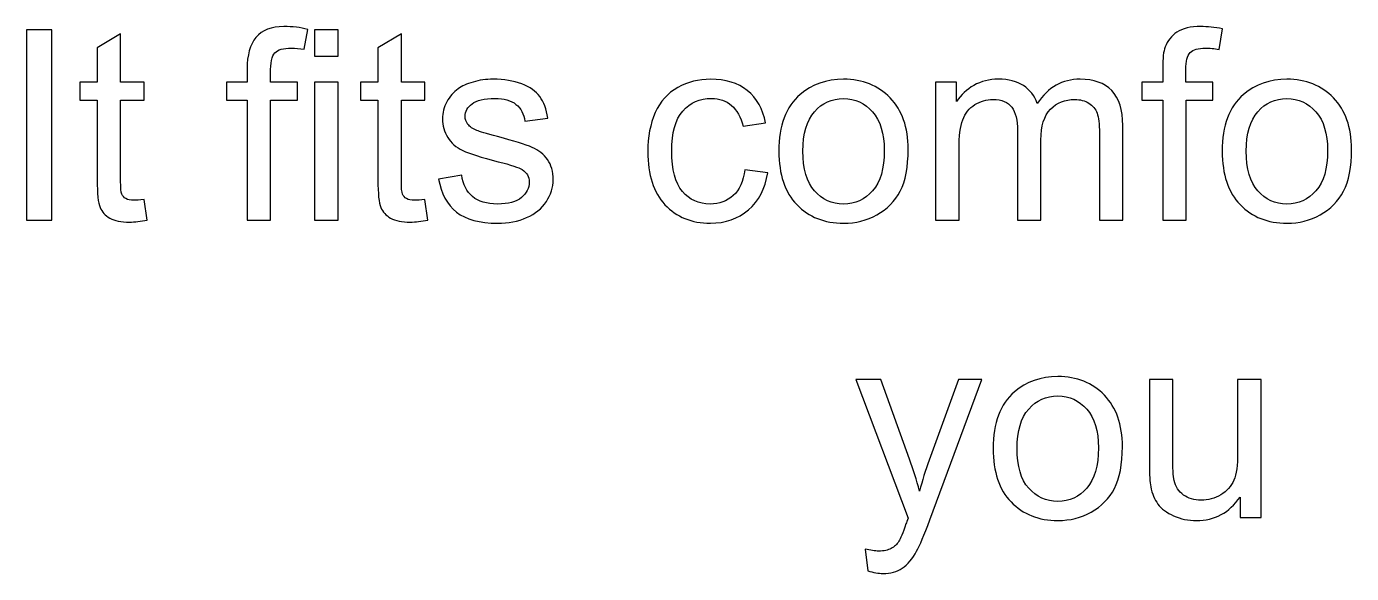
# Model space of a CAD drawing. Header units: millimetres. Extents: x -423 to 423, y -251 to 251.
# Drawn here: x -374.4 to -320.5, y 156.2 to 178.5 of the extents above; entities that cross this region are included whole.
import ezdxf

# ---------------------------------------------------------------- set-up
doc = ezdxf.new("R2010")
doc.units = ezdxf.units.MM
doc.header["$MEASUREMENT"] = 0
doc.layers.add('Layer 1', color=7, linetype='Continuous')

msp = doc.modelspace()

# ---------------------------------------------------------------- linework, layer by layer
at = {"layer": 'Layer 1', "color": 1}
for points, knots in [([(-374.4265, 170.6191), (-374.4265, 170.6191), (-374.4265, 178.3725), (-374.4265, 178.3725), (-374.4265, 178.3725), (-373.3978, 178.3725), (-373.3978, 178.3725), (-373.3978, 178.3725), (-373.3978, 170.6191), (-373.3978, 170.6191), (-373.3978, 170.6191), (-374.4265, 170.6191), (-374.4265, 170.6191)], [0, 0, 0, 0, 0.25, 0.25, 0.25, 0.5, 0.5, 0.5, 0.75, 0.75, 0.75, 1, 1, 1, 1]), ([(-369.642, 171.4692), (-369.642, 171.4692), (-369.5121, 170.6282), (-369.5121, 170.6282), (-369.7792, 170.5722), (-370.0192, 170.5434), (-370.2286, 170.5434), (-370.5733, 170.5434), (-370.8404, 170.5975), (-371.0317, 170.7076), (-371.2212, 170.8176), (-371.3547, 170.9602), (-371.4324, 171.1389), (-371.5099, 171.3176), (-371.5479, 171.693), (-371.5479, 172.2651), (-371.5479, 172.2651), (-371.5479, 175.5029), (-371.5479, 175.5029), (-371.5479, 175.5029), (-372.2517, 175.5029), (-372.2517, 175.5029), (-372.2517, 175.5029), (-372.2517, 176.2392), (-372.2517, 176.2392), (-372.2517, 176.2392), (-371.5479, 176.2392), (-371.5479, 176.2392), (-371.5479, 176.2392), (-371.5479, 177.629), (-371.5479, 177.629), (-371.5479, 177.629), (-370.595, 178.201), (-370.595, 178.201), (-370.595, 178.201), (-370.595, 176.2392), (-370.595, 176.2392), (-370.595, 176.2392), (-369.642, 176.2392), (-369.642, 176.2392), (-369.642, 176.2392), (-369.642, 175.5029), (-369.642, 175.5029), (-369.642, 175.5029), (-370.595, 175.5029), (-370.595, 175.5029), (-370.595, 175.5029), (-370.595, 172.2109), (-370.595, 172.2109), (-370.595, 171.9385), (-370.5787, 171.7634), (-370.5444, 171.6857), (-370.512, 171.6082), (-370.4577, 171.5468), (-370.382, 171.4998), (-370.3062, 171.4548), (-370.1979, 171.4313), (-370.0571, 171.4313), (-369.9524, 171.4313), (-369.8135, 171.4439), (-369.642, 171.4692)], [0, 0, 0, 0, 0.05, 0.05, 0.05, 0.1, 0.1, 0.1, 0.15, 0.15, 0.15, 0.2, 0.2, 0.2, 0.25, 0.25, 0.25, 0.3, 0.3, 0.3, 0.35, 0.35, 0.35, 0.4, 0.4, 0.4, 0.45, 0.45, 0.45, 0.5, 0.5, 0.5, 0.55, 0.55, 0.55, 0.6, 0.6, 0.6, 0.65, 0.65, 0.65, 0.7, 0.7, 0.7, 0.75, 0.75, 0.75, 0.8, 0.8, 0.8, 0.85, 0.85, 0.85, 0.9, 0.9, 0.9, 0.95, 0.95, 0.95, 1, 1, 1, 1]), ([(-365.4442, 170.6191), (-365.4442, 170.6191), (-365.4442, 175.5029), (-365.4442, 175.5029), (-365.4442, 175.5029), (-366.2887, 175.5029), (-366.2887, 175.5029), (-366.2887, 175.5029), (-366.2887, 176.2392), (-366.2887, 176.2392), (-366.2887, 176.2392), (-365.4442, 176.2392), (-365.4442, 176.2392), (-365.4442, 176.2392), (-365.4442, 176.7825), (-365.4442, 176.7825), (-365.4442, 177.3384), (-365.3232, 177.7643), (-365.0832, 178.0585), (-364.8431, 178.3545), (-364.4642, 178.5025), (-363.9443, 178.5025), (-363.5942, 178.5025), (-363.2711, 178.4628), (-362.9751, 178.3834), (-362.9751, 178.3834), (-363.1232, 177.5802), (-363.1232, 177.5802), (-363.3109, 177.6109), (-363.4824, 177.6254), (-363.6376, 177.6254), (-363.966, 177.6254), (-364.1916, 177.5604), (-364.3107, 177.4305), (-364.4317, 177.3005), (-364.4912, 177.0243), (-364.4912, 176.6021), (-364.4912, 176.6021), (-364.4912, 176.2392), (-364.4912, 176.2392), (-364.4912, 176.2392), (-363.3975, 176.2392), (-363.3975, 176.2392), (-363.3975, 176.2392), (-363.3975, 175.5029), (-363.3975, 175.5029), (-363.3975, 175.5029), (-364.4912, 175.5029), (-364.4912, 175.5029), (-364.4912, 175.5029), (-364.4912, 170.6191), (-364.4912, 170.6191), (-364.4912, 170.6191), (-365.4442, 170.6191), (-365.4442, 170.6191)], [0, 0, 0, 0, 0.0555556, 0.0555556, 0.0555556, 0.1111111, 0.1111111, 0.1111111, 0.1666667, 0.1666667, 0.1666667, 0.2222222, 0.2222222, 0.2222222, 0.2777778, 0.2777778, 0.2777778, 0.3333333, 0.3333333, 0.3333333, 0.3888889, 0.3888889, 0.3888889, 0.4444444, 0.4444444, 0.4444444, 0.5, 0.5, 0.5, 0.5555556, 0.5555556, 0.5555556, 0.6111111, 0.6111111, 0.6111111, 0.6666667, 0.6666667, 0.6666667, 0.7222222, 0.7222222, 0.7222222, 0.7777778, 0.7777778, 0.7777778, 0.8333333, 0.8333333, 0.8333333, 0.8888889, 0.8888889, 0.8888889, 0.9444444, 0.9444444, 0.9444444, 1, 1, 1, 1]), ([(-362.6936, 177.2897), (-362.6936, 177.2897), (-362.6936, 178.3725), (-362.6936, 178.3725), (-362.6936, 178.3725), (-361.7407, 178.3725), (-361.7407, 178.3725), (-361.7407, 178.3725), (-361.7407, 177.2897), (-361.7407, 177.2897), (-361.7407, 177.2897), (-362.6936, 177.2897), (-362.6936, 177.2897)], [0, 0, 0, 0, 0.25, 0.25, 0.25, 0.5, 0.5, 0.5, 0.75, 0.75, 0.75, 1, 1, 1, 1]), ([(-358.2105, 171.4692), (-358.2105, 171.4692), (-358.0806, 170.6282), (-358.0806, 170.6282), (-358.3477, 170.5722), (-358.5878, 170.5434), (-358.7971, 170.5434), (-359.1419, 170.5434), (-359.4089, 170.5975), (-359.6002, 170.7076), (-359.7897, 170.8176), (-359.9233, 170.9602), (-360.0009, 171.1389), (-360.0785, 171.3176), (-360.1164, 171.693), (-360.1164, 172.2651), (-360.1164, 172.2651), (-360.1164, 175.5029), (-360.1164, 175.5029), (-360.1164, 175.5029), (-360.8203, 175.5029), (-360.8203, 175.5029), (-360.8203, 175.5029), (-360.8203, 176.2392), (-360.8203, 176.2392), (-360.8203, 176.2392), (-360.1164, 176.2392), (-360.1164, 176.2392), (-360.1164, 176.2392), (-360.1164, 177.629), (-360.1164, 177.629), (-360.1164, 177.629), (-359.1635, 178.201), (-359.1635, 178.201), (-359.1635, 178.201), (-359.1635, 176.2392), (-359.1635, 176.2392), (-359.1635, 176.2392), (-358.2105, 176.2392), (-358.2105, 176.2392), (-358.2105, 176.2392), (-358.2105, 175.5029), (-358.2105, 175.5029), (-358.2105, 175.5029), (-359.1635, 175.5029), (-359.1635, 175.5029), (-359.1635, 175.5029), (-359.1635, 172.2109), (-359.1635, 172.2109), (-359.1635, 171.9385), (-359.1472, 171.7634), (-359.113, 171.6857), (-359.0805, 171.6082), (-359.0263, 171.5468), (-358.9505, 171.4998), (-358.8747, 171.4548), (-358.7664, 171.4313), (-358.6257, 171.4313), (-358.5209, 171.4313), (-358.382, 171.4439), (-358.2105, 171.4692)], [0, 0, 0, 0, 0.05, 0.05, 0.05, 0.1, 0.1, 0.1, 0.15, 0.15, 0.15, 0.2, 0.2, 0.2, 0.25, 0.25, 0.25, 0.3, 0.3, 0.3, 0.35, 0.35, 0.35, 0.4, 0.4, 0.4, 0.45, 0.45, 0.45, 0.5, 0.5, 0.5, 0.55, 0.55, 0.55, 0.6, 0.6, 0.6, 0.65, 0.65, 0.65, 0.7, 0.7, 0.7, 0.75, 0.75, 0.75, 0.8, 0.8, 0.8, 0.85, 0.85, 0.85, 0.9, 0.9, 0.9, 0.95, 0.95, 0.95, 1, 1, 1, 1]), ([(-328.1627, 170.6191), (-328.1627, 170.6191), (-328.1627, 175.5029), (-328.1627, 175.5029), (-328.1627, 175.5029), (-329.0073, 175.5029), (-329.0073, 175.5029), (-329.0073, 175.5029), (-329.0073, 176.2392), (-329.0073, 176.2392), (-329.0073, 176.2392), (-328.1627, 176.2392), (-328.1627, 176.2392), (-328.1627, 176.2392), (-328.1627, 176.8348), (-328.1627, 176.8348), (-328.1627, 177.2121), (-328.1302, 177.4918), (-328.0634, 177.6741), (-327.9713, 177.9195), (-327.8125, 178.1199), (-327.5815, 178.2732), (-327.3523, 178.4267), (-327.0293, 178.5025), (-326.6142, 178.5025), (-326.3453, 178.5025), (-326.0492, 178.47), (-325.7244, 178.4068), (-325.7244, 178.4068), (-325.8669, 177.5731), (-325.8669, 177.5731), (-326.0655, 177.6073), (-326.2514, 177.6254), (-326.4283, 177.6254), (-326.717, 177.6254), (-326.9209, 177.564), (-327.0419, 177.4413), (-327.161, 177.3185), (-327.2205, 177.0894), (-327.2205, 176.7536), (-327.2205, 176.7536), (-327.2205, 176.2392), (-327.2205, 176.2392), (-327.2205, 176.2392), (-326.1269, 176.2392), (-326.1269, 176.2392), (-326.1269, 176.2392), (-326.1269, 175.5029), (-326.1269, 175.5029), (-326.1269, 175.5029), (-327.2097, 175.5029), (-327.2097, 175.5029), (-327.2097, 175.5029), (-327.2097, 170.6191), (-327.2097, 170.6191), (-327.2097, 170.6191), (-328.1627, 170.6191), (-328.1627, 170.6191)], [0, 0, 0, 0, 0.0526316, 0.0526316, 0.0526316, 0.1052632, 0.1052632, 0.1052632, 0.1578947, 0.1578947, 0.1578947, 0.2105263, 0.2105263, 0.2105263, 0.2631579, 0.2631579, 0.2631579, 0.3157895, 0.3157895, 0.3157895, 0.3684211, 0.3684211, 0.3684211, 0.4210526, 0.4210526, 0.4210526, 0.4736842, 0.4736842, 0.4736842, 0.5263158, 0.5263158, 0.5263158, 0.5789474, 0.5789474, 0.5789474, 0.6315789, 0.6315789, 0.6315789, 0.6842105, 0.6842105, 0.6842105, 0.7368421, 0.7368421, 0.7368421, 0.7894737, 0.7894737, 0.7894737, 0.8421053, 0.8421053, 0.8421053, 0.8947368, 0.8947368, 0.8947368, 0.9473684, 0.9473684, 0.9473684, 1, 1, 1, 1]), ([(-362.6936, 170.6191), (-362.6936, 170.6191), (-362.6936, 176.2392), (-362.6936, 176.2392), (-362.6936, 176.2392), (-361.7407, 176.2392), (-361.7407, 176.2392), (-361.7407, 176.2392), (-361.7407, 170.6191), (-361.7407, 170.6191), (-361.7407, 170.6191), (-362.6936, 170.6191), (-362.6936, 170.6191)], [0, 0, 0, 0, 0.25, 0.25, 0.25, 0.5, 0.5, 0.5, 0.75, 0.75, 0.75, 1, 1, 1, 1]), ([(-357.6493, 172.2976), (-357.6493, 172.2976), (-356.7072, 172.4492), (-356.7072, 172.4492), (-356.6548, 172.072), (-356.5069, 171.7832), (-356.265, 171.5811), (-356.0232, 171.3808), (-355.6839, 171.2797), (-355.2507, 171.2797), (-354.8122, 171.2797), (-354.4873, 171.3682), (-354.2744, 171.5468), (-354.0632, 171.7237), (-353.9567, 171.933), (-353.9567, 172.1731), (-353.9567, 172.3878), (-354.0523, 172.5575), (-354.2418, 172.6802), (-354.3754, 172.7651), (-354.7003, 172.8715), (-355.2164, 173.0033), (-355.9131, 173.1783), (-356.395, 173.33), (-356.6657, 173.4581), (-356.9346, 173.5881), (-357.1385, 173.7649), (-357.2775, 173.9923), (-357.4165, 174.2179), (-357.4869, 174.4688), (-357.4869, 174.7431), (-357.4869, 174.994), (-357.4291, 175.225), (-357.3154, 175.438), (-357.1999, 175.6509), (-357.0447, 175.8278), (-356.848, 175.9685), (-356.7, 176.0769), (-356.4978, 176.1689), (-356.2433, 176.2447), (-355.987, 176.3205), (-355.7145, 176.3584), (-355.4222, 176.3584), (-354.9818, 176.3584), (-354.5956, 176.2952), (-354.2635, 176.167), (-353.9296, 176.0407), (-353.6841, 175.8675), (-353.5253, 175.6509), (-353.3683, 175.4325), (-353.2582, 175.1419), (-353.1986, 174.7774), (-353.1986, 174.7774), (-354.13, 174.6474), (-354.13, 174.6474), (-354.1715, 174.9399), (-354.2941, 175.1691), (-354.4963, 175.3333), (-354.6985, 175.4975), (-354.9836, 175.5787), (-355.3536, 175.5787), (-355.7885, 175.5787), (-356.1007, 175.5065), (-356.2866, 175.3621), (-356.4725, 175.2177), (-356.5665, 175.0481), (-356.5665, 174.855), (-356.5665, 174.7322), (-356.5285, 174.6204), (-356.4509, 174.5211), (-356.3733, 174.42), (-356.2524, 174.3352), (-356.0863, 174.2685), (-355.9907, 174.2323), (-355.7128, 174.1511), (-355.2471, 174.0248), (-354.5757, 173.8461), (-354.1065, 173.6981), (-353.8393, 173.5844), (-353.5723, 173.4707), (-353.3629, 173.3029), (-353.2113, 173.0863), (-353.0579, 172.8679), (-352.9821, 172.5972), (-352.9821, 172.2723), (-352.9821, 171.9565), (-353.0741, 171.6587), (-353.26, 171.379), (-353.4459, 171.0993), (-353.713, 170.8827), (-354.0614, 170.7293), (-354.4115, 170.5758), (-354.8067, 170.5), (-355.2471, 170.5), (-355.9762, 170.5), (-356.5339, 170.6516), (-356.9165, 170.953), (-357.2992, 171.2563), (-357.5428, 171.7038), (-357.6493, 172.2976)], [0, 0, 0, 0, 0.030303, 0.030303, 0.030303, 0.0606061, 0.0606061, 0.0606061, 0.0909091, 0.0909091, 0.0909091, 0.1212121, 0.1212121, 0.1212121, 0.1515152, 0.1515152, 0.1515152, 0.1818182, 0.1818182, 0.1818182, 0.2121212, 0.2121212, 0.2121212, 0.2424242, 0.2424242, 0.2424242, 0.2727273, 0.2727273, 0.2727273, 0.3030303, 0.3030303, 0.3030303, 0.3333333, 0.3333333, 0.3333333, 0.3636364, 0.3636364, 0.3636364, 0.3939394, 0.3939394, 0.3939394, 0.4242424, 0.4242424, 0.4242424, 0.4545455, 0.4545455, 0.4545455, 0.4848485, 0.4848485, 0.4848485, 0.5151515, 0.5151515, 0.5151515, 0.5454545, 0.5454545, 0.5454545, 0.5757576, 0.5757576, 0.5757576, 0.6060606, 0.6060606, 0.6060606, 0.6363636, 0.6363636, 0.6363636, 0.6666667, 0.6666667, 0.6666667, 0.6969697, 0.6969697, 0.6969697, 0.7272727, 0.7272727, 0.7272727, 0.7575758, 0.7575758, 0.7575758, 0.7878788, 0.7878788, 0.7878788, 0.8181818, 0.8181818, 0.8181818, 0.8484848, 0.8484848, 0.8484848, 0.8787879, 0.8787879, 0.8787879, 0.9090909, 0.9090909, 0.9090909, 0.9393939, 0.9393939, 0.9393939, 0.969697, 0.969697, 0.969697, 1, 1, 1, 1]), ([(-345.1764, 172.6766), (-345.1764, 172.6766), (-344.2452, 172.5467), (-344.2452, 172.5467), (-344.348, 171.906), (-344.6079, 171.406), (-345.0284, 171.0433), (-345.449, 170.6805), (-345.9669, 170.5), (-346.5787, 170.5), (-347.3458, 170.5), (-347.963, 170.7509), (-348.4286, 171.2526), (-348.8961, 171.7544), (-349.1289, 172.4727), (-349.1289, 173.4075), (-349.1289, 174.014), (-349.0278, 174.5428), (-348.8275, 174.9976), (-348.6272, 175.4506), (-348.3222, 175.7917), (-347.9107, 176.0173), (-347.501, 176.2447), (-347.0552, 176.3584), (-346.5715, 176.3584), (-345.9633, 176.3584), (-345.4634, 176.205), (-345.0772, 175.8963), (-344.6891, 175.5877), (-344.4401, 175.1492), (-344.3317, 174.5825), (-344.3317, 174.5825), (-345.2522, 174.4417), (-345.2522, 174.4417), (-345.3407, 174.8189), (-345.4959, 175.1022), (-345.7215, 175.2936), (-345.9453, 175.483), (-346.216, 175.5787), (-346.5337, 175.5787), (-347.0137, 175.5787), (-347.4035, 175.4073), (-347.7049, 175.0644), (-348.0045, 174.7196), (-348.1544, 174.1782), (-348.1544, 173.4346), (-348.1544, 172.6802), (-348.01, 172.1334), (-347.7212, 171.7923), (-347.4307, 171.4512), (-347.0534, 171.2797), (-346.5896, 171.2797), (-346.2142, 171.2797), (-345.9019, 171.3934), (-345.6529, 171.6226), (-345.402, 171.85), (-345.2432, 172.2019), (-345.1764, 172.6766)], [0, 0, 0, 0, 0.0526316, 0.0526316, 0.0526316, 0.1052632, 0.1052632, 0.1052632, 0.1578947, 0.1578947, 0.1578947, 0.2105263, 0.2105263, 0.2105263, 0.2631579, 0.2631579, 0.2631579, 0.3157895, 0.3157895, 0.3157895, 0.3684211, 0.3684211, 0.3684211, 0.4210526, 0.4210526, 0.4210526, 0.4736842, 0.4736842, 0.4736842, 0.5263158, 0.5263158, 0.5263158, 0.5789474, 0.5789474, 0.5789474, 0.6315789, 0.6315789, 0.6315789, 0.6842105, 0.6842105, 0.6842105, 0.7368421, 0.7368421, 0.7368421, 0.7894737, 0.7894737, 0.7894737, 0.8421053, 0.8421053, 0.8421053, 0.8947368, 0.8947368, 0.8947368, 0.9473684, 0.9473684, 0.9473684, 1, 1, 1, 1]), ([(-343.7903, 173.4292), (-343.7903, 174.467), (-343.5016, 175.2358), (-342.9222, 175.7358), (-342.4404, 176.1509), (-341.8502, 176.3584), (-341.1554, 176.3584), (-340.3847, 176.3584), (-339.753, 176.1057), (-339.2622, 175.6004), (-338.773, 175.0969), (-338.5276, 174.3984), (-338.5276, 173.5086), (-338.5276, 172.7867), (-338.6359, 172.22), (-338.8525, 171.8067), (-339.069, 171.3934), (-339.3849, 171.0721), (-339.8, 170.843), (-340.2133, 170.6137), (-340.6663, 170.5), (-341.1554, 170.5), (-341.9422, 170.5), (-342.5776, 170.7509), (-343.0631, 171.2545), (-343.5485, 171.7579), (-343.7903, 172.4835), (-343.7903, 173.4292)], [0, 0, 0, 0, 0.1111111, 0.1111111, 0.1111111, 0.2222222, 0.2222222, 0.2222222, 0.3333333, 0.3333333, 0.3333333, 0.4444444, 0.4444444, 0.4444444, 0.5555556, 0.5555556, 0.5555556, 0.6666667, 0.6666667, 0.6666667, 0.7777778, 0.7777778, 0.7777778, 0.8888889, 0.8888889, 0.8888889, 1, 1, 1, 1]), ([(-337.4105, 170.6191), (-337.4105, 170.6191), (-337.4105, 176.2392), (-337.4105, 176.2392), (-337.4105, 176.2392), (-336.555, 176.2392), (-336.555, 176.2392), (-336.555, 176.2392), (-336.555, 175.4452), (-336.555, 175.4452), (-336.3799, 175.7195), (-336.1453, 175.9415), (-335.8529, 176.1076), (-335.5606, 176.2754), (-335.2284, 176.3584), (-334.8548, 176.3584), (-334.4398, 176.3584), (-334.0987, 176.2718), (-333.8333, 176.1003), (-333.5681, 175.927), (-333.3803, 175.687), (-333.2721, 175.3766), (-332.8245, 176.0317), (-332.2451, 176.3584), (-331.5304, 176.3584), (-330.9709, 176.3584), (-330.5396, 176.205), (-330.24, 175.8963), (-329.9386, 175.5877), (-329.787, 175.1131), (-329.787, 174.4724), (-329.787, 174.4724), (-329.787, 170.6191), (-329.787, 170.6191), (-329.787, 170.6191), (-330.74, 170.6191), (-330.74, 170.6191), (-330.74, 170.6191), (-330.74, 174.1566), (-330.74, 174.1566), (-330.74, 174.5355), (-330.7724, 174.8099), (-330.8338, 174.9777), (-330.8952, 175.1455), (-331.007, 175.2791), (-331.1712, 175.382), (-331.3337, 175.4848), (-331.525, 175.5354), (-331.7434, 175.5354), (-332.1404, 175.5354), (-332.4689, 175.4036), (-332.7306, 175.1419), (-332.9923, 174.8785), (-333.1222, 174.458), (-333.1222, 173.8804), (-333.1222, 173.8804), (-333.1222, 170.6191), (-333.1222, 170.6191), (-333.1222, 170.6191), (-334.0752, 170.6191), (-334.0752, 170.6191), (-334.0752, 170.6191), (-334.0752, 174.2666), (-334.0752, 174.2666), (-334.0752, 174.6889), (-334.1528, 175.0066), (-334.308, 175.2177), (-334.4632, 175.4289), (-334.7177, 175.5354), (-335.0696, 175.5354), (-335.3368, 175.5354), (-335.584, 175.465), (-335.8114, 175.3243), (-336.0388, 175.1835), (-336.2031, 174.9777), (-336.3059, 174.7052), (-336.407, 174.4345), (-336.4575, 174.0429), (-336.4575, 173.5321), (-336.4575, 173.5321), (-336.4575, 170.6191), (-336.4575, 170.6191), (-336.4575, 170.6191), (-337.4105, 170.6191), (-337.4105, 170.6191)], [0, 0, 0, 0, 0.0357143, 0.0357143, 0.0357143, 0.0714286, 0.0714286, 0.0714286, 0.1071429, 0.1071429, 0.1071429, 0.1428571, 0.1428571, 0.1428571, 0.1785714, 0.1785714, 0.1785714, 0.2142857, 0.2142857, 0.2142857, 0.25, 0.25, 0.25, 0.2857143, 0.2857143, 0.2857143, 0.3214286, 0.3214286, 0.3214286, 0.3571429, 0.3571429, 0.3571429, 0.3928571, 0.3928571, 0.3928571, 0.4285714, 0.4285714, 0.4285714, 0.4642857, 0.4642857, 0.4642857, 0.5, 0.5, 0.5, 0.5357143, 0.5357143, 0.5357143, 0.5714286, 0.5714286, 0.5714286, 0.6071429, 0.6071429, 0.6071429, 0.6428571, 0.6428571, 0.6428571, 0.6785714, 0.6785714, 0.6785714, 0.7142857, 0.7142857, 0.7142857, 0.75, 0.75, 0.75, 0.7857143, 0.7857143, 0.7857143, 0.8214286, 0.8214286, 0.8214286, 0.8571429, 0.8571429, 0.8571429, 0.8928571, 0.8928571, 0.8928571, 0.9285714, 0.9285714, 0.9285714, 0.9642857, 0.9642857, 0.9642857, 1, 1, 1, 1]), ([(-325.7388, 173.4292), (-325.7388, 174.467), (-325.4501, 175.2358), (-324.8707, 175.7358), (-324.3889, 176.1509), (-323.7987, 176.3584), (-323.1038, 176.3584), (-322.3332, 176.3584), (-321.7015, 176.1057), (-321.2106, 175.6004), (-320.7215, 175.0969), (-320.4761, 174.3984), (-320.4761, 173.5086), (-320.4761, 172.7867), (-320.5844, 172.22), (-320.8009, 171.8067), (-321.0175, 171.3934), (-321.3334, 171.0721), (-321.7485, 170.843), (-322.1618, 170.6137), (-322.6148, 170.5), (-323.1038, 170.5), (-323.8907, 170.5), (-324.526, 170.7509), (-325.0115, 171.2545), (-325.497, 171.7579), (-325.7388, 172.4835), (-325.7388, 173.4292)], [0, 0, 0, 0, 0.1111111, 0.1111111, 0.1111111, 0.2222222, 0.2222222, 0.2222222, 0.3333333, 0.3333333, 0.3333333, 0.4444444, 0.4444444, 0.4444444, 0.5555556, 0.5555556, 0.5555556, 0.6666667, 0.6666667, 0.6666667, 0.7777778, 0.7777778, 0.7777778, 0.8888889, 0.8888889, 0.8888889, 1, 1, 1, 1]), ([(-342.8158, 173.4274), (-342.8158, 172.7091), (-342.6588, 172.1712), (-342.3447, 171.8157), (-342.0289, 171.4583), (-341.6336, 171.2797), (-341.1554, 171.2797), (-340.6825, 171.2797), (-340.2891, 171.4583), (-339.9733, 171.8175), (-339.6592, 172.1767), (-339.5022, 172.7235), (-339.5022, 173.4581), (-339.5022, 174.1511), (-339.661, 174.6763), (-339.9768, 175.0318), (-340.2927, 175.3892), (-340.6862, 175.5679), (-341.1554, 175.5679), (-341.6336, 175.5679), (-342.0289, 175.391), (-342.3447, 175.0355), (-342.6588, 174.6799), (-342.8158, 174.1439), (-342.8158, 173.4274)], [0, 0, 0, 0, 0.125, 0.125, 0.125, 0.25, 0.25, 0.25, 0.375, 0.375, 0.375, 0.5, 0.5, 0.5, 0.625, 0.625, 0.625, 0.75, 0.75, 0.75, 0.875, 0.875, 0.875, 1, 1, 1, 1]), ([(-324.7643, 173.4274), (-324.7643, 172.7091), (-324.6073, 172.1712), (-324.2932, 171.8157), (-323.9774, 171.4583), (-323.5821, 171.2797), (-323.1038, 171.2797), (-322.631, 171.2797), (-322.2375, 171.4583), (-321.9217, 171.8175), (-321.6077, 172.1767), (-321.4507, 172.7235), (-321.4507, 173.4581), (-321.4507, 174.1511), (-321.6095, 174.6763), (-321.9253, 175.0318), (-322.2412, 175.3892), (-322.6346, 175.5679), (-323.1038, 175.5679), (-323.5821, 175.5679), (-323.9774, 175.391), (-324.2932, 175.0355), (-324.6073, 174.6799), (-324.7643, 174.1439), (-324.7643, 173.4274)], [0, 0, 0, 0, 0.125, 0.125, 0.125, 0.25, 0.25, 0.25, 0.375, 0.375, 0.375, 0.5, 0.5, 0.5, 0.625, 0.625, 0.625, 0.75, 0.75, 0.75, 0.875, 0.875, 0.875, 1, 1, 1, 1]), ([(-340.1662, 156.3613), (-340.1662, 156.3613), (-340.2745, 157.242), (-340.2745, 157.242), (-340.0651, 157.1861), (-339.8847, 157.1572), (-339.7295, 157.1572), (-339.5165, 157.1572), (-339.3469, 157.1932), (-339.2205, 157.2636), (-339.0924, 157.334), (-338.9877, 157.4333), (-338.9065, 157.5596), (-338.8469, 157.6553), (-338.7495, 157.8917), (-338.6159, 158.2707), (-338.5979, 158.3231), (-338.5708, 158.4006), (-338.5311, 158.5035), (-338.5311, 158.5035), (-340.6643, 164.1417), (-340.6643, 164.1417), (-340.6643, 164.1417), (-339.6465, 164.1417), (-339.6465, 164.1417), (-339.6465, 164.1417), (-338.4733, 160.8967), (-338.4733, 160.8967), (-338.3199, 160.487), (-338.1846, 160.0538), (-338.0636, 159.599), (-337.9536, 160.0268), (-337.8236, 160.4491), (-337.672, 160.8642), (-337.672, 160.8642), (-336.4736, 164.1417), (-336.4736, 164.1417), (-336.4736, 164.1417), (-335.5225, 164.1417), (-335.5225, 164.1417), (-335.5225, 164.1417), (-337.6467, 158.4242), (-337.6467, 158.4242), (-337.8759, 157.8087), (-338.0546, 157.3864), (-338.1828, 157.1535), (-338.3524, 156.8413), (-338.5473, 156.6121), (-338.7657, 156.4659), (-338.9859, 156.3197), (-339.2476, 156.2476), (-339.5508, 156.2476), (-339.7349, 156.2476), (-339.9406, 156.2854), (-340.1662, 156.3613)], [0, 0, 0, 0, 0.0555556, 0.0555556, 0.0555556, 0.1111111, 0.1111111, 0.1111111, 0.1666667, 0.1666667, 0.1666667, 0.2222222, 0.2222222, 0.2222222, 0.2777778, 0.2777778, 0.2777778, 0.3333333, 0.3333333, 0.3333333, 0.3888889, 0.3888889, 0.3888889, 0.4444444, 0.4444444, 0.4444444, 0.5, 0.5, 0.5, 0.5555556, 0.5555556, 0.5555556, 0.6111111, 0.6111111, 0.6111111, 0.6666667, 0.6666667, 0.6666667, 0.7222222, 0.7222222, 0.7222222, 0.7777778, 0.7777778, 0.7777778, 0.8333333, 0.8333333, 0.8333333, 0.8888889, 0.8888889, 0.8888889, 0.9444444, 0.9444444, 0.9444444, 1, 1, 1, 1]), ([(-335.0659, 161.3316), (-335.0659, 162.3694), (-334.7771, 163.1382), (-334.1978, 163.6382), (-333.716, 164.0533), (-333.1257, 164.2608), (-332.4309, 164.2608), (-331.6602, 164.2608), (-331.0286, 164.0081), (-330.5377, 163.5029), (-330.0486, 162.9993), (-329.8032, 162.3008), (-329.8032, 161.4111), (-329.8032, 160.6891), (-329.9114, 160.1224), (-330.128, 159.7091), (-330.3446, 159.2958), (-330.6604, 158.9746), (-331.0755, 158.7454), (-331.4888, 158.5161), (-331.9418, 158.4024), (-332.4309, 158.4024), (-333.2178, 158.4024), (-333.8531, 158.6533), (-334.3386, 159.1569), (-334.8241, 159.6604), (-335.0659, 160.386), (-335.0659, 161.3316)], [0, 0, 0, 0, 0.1111111, 0.1111111, 0.1111111, 0.2222222, 0.2222222, 0.2222222, 0.3333333, 0.3333333, 0.3333333, 0.4444444, 0.4444444, 0.4444444, 0.5555556, 0.5555556, 0.5555556, 0.6666667, 0.6666667, 0.6666667, 0.7777778, 0.7777778, 0.7777778, 0.8888889, 0.8888889, 0.8888889, 1, 1, 1, 1]), ([(-325.015, 158.5216), (-325.015, 158.5216), (-325.015, 159.3572), (-325.015, 159.3572), (-325.4518, 158.7201), (-326.0438, 158.4024), (-326.7927, 158.4024), (-327.123, 158.4024), (-327.4316, 158.4657), (-327.7186, 158.592), (-328.0056, 158.7201), (-328.2185, 158.879), (-328.3575, 159.0702), (-328.4965, 159.2634), (-328.594, 159.498), (-328.6499, 159.7759), (-328.6878, 159.9636), (-328.7077, 160.2596), (-328.7077, 160.6639), (-328.7077, 160.6639), (-328.7077, 164.1417), (-328.7077, 164.1417), (-328.7077, 164.1417), (-327.7548, 164.1417), (-327.7548, 164.1417), (-327.7548, 164.1417), (-327.7548, 161.032), (-327.7548, 161.032), (-327.7548, 160.5357), (-327.7349, 160.2001), (-327.697, 160.0286), (-327.6374, 159.7777), (-327.5111, 159.5828), (-327.3161, 159.4402), (-327.123, 159.2976), (-326.8848, 159.2254), (-326.5997, 159.2254), (-326.3145, 159.2254), (-326.0474, 159.2976), (-325.7983, 159.4438), (-325.5493, 159.5901), (-325.3724, 159.7904), (-325.2677, 160.0412), (-325.1649, 160.2921), (-325.1125, 160.6585), (-325.1125, 161.1367), (-325.1125, 161.1367), (-325.1125, 164.1417), (-325.1125, 164.1417), (-325.1125, 164.1417), (-324.1595, 164.1417), (-324.1595, 164.1417), (-324.1595, 164.1417), (-324.1595, 158.5216), (-324.1595, 158.5216), (-324.1595, 158.5216), (-325.015, 158.5216), (-325.015, 158.5216)], [0, 0, 0, 0, 0.0526316, 0.0526316, 0.0526316, 0.1052632, 0.1052632, 0.1052632, 0.1578947, 0.1578947, 0.1578947, 0.2105263, 0.2105263, 0.2105263, 0.2631579, 0.2631579, 0.2631579, 0.3157895, 0.3157895, 0.3157895, 0.3684211, 0.3684211, 0.3684211, 0.4210526, 0.4210526, 0.4210526, 0.4736842, 0.4736842, 0.4736842, 0.5263158, 0.5263158, 0.5263158, 0.5789474, 0.5789474, 0.5789474, 0.6315789, 0.6315789, 0.6315789, 0.6842105, 0.6842105, 0.6842105, 0.7368421, 0.7368421, 0.7368421, 0.7894737, 0.7894737, 0.7894737, 0.8421053, 0.8421053, 0.8421053, 0.8947368, 0.8947368, 0.8947368, 0.9473684, 0.9473684, 0.9473684, 1, 1, 1, 1]), ([(-334.0913, 161.3298), (-334.0913, 160.6115), (-333.9343, 160.0737), (-333.6202, 159.7182), (-333.3045, 159.3608), (-332.9091, 159.1821), (-332.4309, 159.1821), (-331.958, 159.1821), (-331.5646, 159.3608), (-331.2488, 159.72), (-330.9347, 160.0791), (-330.7777, 160.626), (-330.7777, 161.3605), (-330.7777, 162.0535), (-330.9365, 162.5788), (-331.2524, 162.9343), (-331.5683, 163.2916), (-331.9617, 163.4703), (-332.4309, 163.4703), (-332.9091, 163.4703), (-333.3045, 163.2934), (-333.6202, 162.9379), (-333.9343, 162.5823), (-334.0913, 162.0463), (-334.0913, 161.3298)], [0, 0, 0, 0, 0.125, 0.125, 0.125, 0.25, 0.25, 0.25, 0.375, 0.375, 0.375, 0.5, 0.5, 0.5, 0.625, 0.625, 0.625, 0.75, 0.75, 0.75, 0.875, 0.875, 0.875, 1, 1, 1, 1])]:
    msp.add_open_spline(points, degree=3, knots=knots, dxfattribs=at)

doc.saveas('drawing.dxf')
